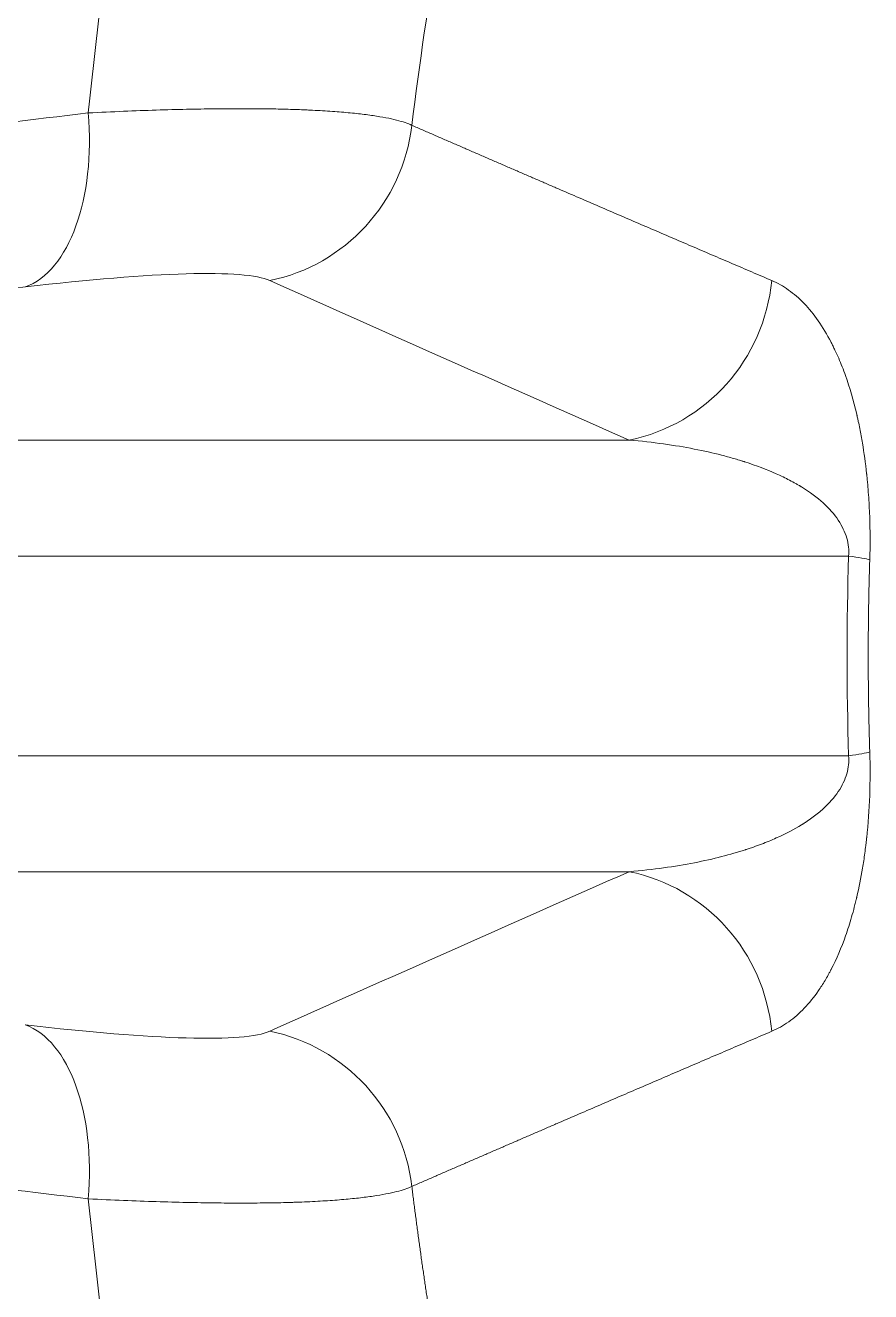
# Model space of a CAD drawing. Header units: millimetres. Extents: x 4664 to 8864, y -38 to 2932.
# Drawn here: x 7830.72 to 7836.93, y 1784.11 to 1793.4 of the extents above; entities that cross this region are included whole.
import ezdxf

# ---------------------------------------------------------------- set-up
doc = ezdxf.new("R2010")
doc.units = ezdxf.units.MM

msp = doc.modelspace()

# ---------------------------------------------------------------- linework, layer by layer
at = {"lineweight": 5}
for p, q in [((7823.0876, 1790.3589), (7835.155, 1790.3589)), ((7836.765, 1789.5075), (7823.2696, 1789.5075)), ((7823.2696, 1788.0428), (7836.765, 1788.0428)), ((7835.155, 1787.1914), (7823.0876, 1787.1914))]:
    msp.add_line(p, q, dxfattribs=at)
at = {"lineweight": 5, "extrusion": (0, 0, -1)}
for centre, major_axis, ratio, start_param, end_param in [((7869.5239, 1806.577), (71.6548, 13.6641), 0.105061, 2.155243, 2.175698), ((7830.488, 1792.7593), (0.1524, -1.297), 0.532307, 4.774835, 6.159394), ((7832.2815, 1792.8067), (-0.5326, -1.1924), 0.983264, 4.405025, 5.672115), ((7834.9186, 1791.636), (-0.527, -1.1949), 0.983038, 4.384748, 5.67676), ((7869.7604, 1805.2999), (72.9615, 13.6589), 0.10331, 2.154549, 2.175004), ((7862.7235, 1788.7752), (25.9699, 0), 0.952222, 3.111973, 3.171212), ((7835.6341, 1789.5075), (-1.3053, 0.0406), 0.053788, 2.617157, 2.966804), ((7835.6341, 1788.0428), (-1.3053, -0.0406), 0.053788, 3.316381, 3.666029), ((7834.9186, 1785.9144), (-0.527, 1.1949), 0.983038, 0.606425, 1.898438), ((7830.488, 1784.791), (-0.1524, -1.297), 0.532307, 3.265384, 4.649943), ((7832.2815, 1784.7437), (0.5326, -1.1924), 0.983264, 3.752663, 5.019753), ((7869.5239, 1770.9734), (71.6548, -13.6641), 0.105061, 4.107487, 4.127942)]:
    msp.add_ellipse(centre, major_axis=major_axis, ratio=ratio, start_param=start_param, end_param=end_param, dxfattribs=at)
at = {"lineweight": 5}
for points, knots in [([(7833.8887, 1803.6274), (7833.7114, 1803.1909), (7833.3735, 1802.3144), (7832.916, 1800.9895), (7832.6436, 1800.0993), (7832.4513, 1799.4292), (7832.3892, 1799.2054), (7832.2991, 1798.869), (7832.2548, 1798.7006), (7832.2044, 1798.504), (7832.1796, 1798.4056), (7832.1672, 1798.3563), (7832.161, 1798.3317), (7832.158, 1798.3194), (7832.1564, 1798.3133), (7832.1557, 1798.3102), (7832.1553, 1798.3086), (7832.1551, 1798.308), (7832.155, 1798.3075), (7832.155, 1798.3073), (7832.0405, 1797.8482), (7831.8288, 1796.9286), (7831.5619, 1795.5442), (7831.3451, 1794.1547), (7831.2339, 1793.225), (7831.1865, 1792.7593)], [0, 0, 0, 0, 0.125, 0.25, 0.375, 0.375, 0.4375, 0.4375, 0.46875, 0.484375, 0.492188, 0.496094, 0.498047, 0.499023, 0.499512, 0.499756, 0.499878, 0.499939, 0.499939, 0.5, 0.5, 0.625, 0.75, 0.875, 1, 1, 1, 1]), ([(7833.5601, 1792.6683), (7833.6161, 1793.1199), (7833.6823, 1793.5745), (7833.8359, 1794.4881), (7833.9233, 1794.9473), (7834.1202, 1795.8691), (7834.2297, 1796.3317), (7834.4109, 1797.0272), (7834.4741, 1797.2594), (7834.5733, 1797.6079), (7834.6239, 1797.7822), (7834.6849, 1797.9857), (7834.7159, 1798.0874), (7834.7315, 1798.1383), (7834.7394, 1798.1638), (7834.7433, 1798.1765), (7834.7453, 1798.1829), (7834.7462, 1798.186), (7834.7467, 1798.1876), (7834.747, 1798.1884), (7834.7471, 1798.1888), (7834.7472, 1798.189), (7834.7472, 1798.1891), (7834.7472, 1798.1892), (7834.7472, 1798.1892), (7834.8747, 1798.6017), (7835.0129, 1799.0193), (7835.312, 1799.8638), (7835.473, 1800.2905), (7835.8191, 1801.1516), (7836.0043, 1801.5858), (7836.4003, 1802.4603), (7836.6111, 1802.9004), (7836.8353, 1803.3425)], [0, 0, 0, 0, 0.125, 0.125, 0.25, 0.25, 0.375, 0.375, 0.4375, 0.4375, 0.46875, 0.484375, 0.492187, 0.496094, 0.498047, 0.499023, 0.499512, 0.499756, 0.499878, 0.499939, 0.499969, 0.499985, 0.499992, 0.499992, 0.5, 0.5, 0.625, 0.625, 0.75, 0.75, 0.875, 0.875, 1, 1, 1, 1]), ([(7833.5601, 1792.6683), (7833.546, 1792.6751), (7833.5296, 1792.6818), (7833.492, 1792.6946), (7833.4709, 1792.7008), (7833.4238, 1792.7127), (7833.3979, 1792.7185), (7833.3409, 1792.7294), (7833.31, 1792.7346), (7833.2429, 1792.7444), (7833.2069, 1792.7491), (7833.1296, 1792.7577), (7833.0884, 1792.7617), (7833.0009, 1792.7691), (7832.9546, 1792.7724), (7832.8813, 1792.7768), (7832.8563, 1792.7781), (7832.8177, 1792.78), (7832.7982, 1792.7809), (7832.7751, 1792.7819), (7832.7634, 1792.7824), (7832.7575, 1792.7827), (7832.7546, 1792.7828), (7832.7531, 1792.7828), (7832.7524, 1792.7829), (7832.752, 1792.7829), (7832.7518, 1792.7829), (7832.7517, 1792.7829), (7832.7517, 1792.7829), (7832.7517, 1792.7829), (7832.7516, 1792.7829), (7832.7516, 1792.7829), (7832.7093, 1792.7845), (7832.6644, 1792.786), (7832.5691, 1792.7882), (7832.5188, 1792.7891), (7832.4124, 1792.7903), (7832.3564, 1792.7906), (7832.2384, 1792.7905), (7832.1764, 1792.7901), (7832.0465, 1792.7886), (7831.9785, 1792.7875), (7831.8363, 1792.7844), (7831.7622, 1792.7825), (7831.6079, 1792.7776), (7831.5278, 1792.7747), (7831.3615, 1792.7679), (7831.2754, 1792.7639), (7831.1865, 1792.7593)], [0, 0, 0, 0, 0.0625, 0.0625, 0.125, 0.125, 0.1875, 0.1875, 0.25, 0.25, 0.3125, 0.3125, 0.375, 0.375, 0.4375, 0.4375, 0.46875, 0.46875, 0.484375, 0.492187, 0.496094, 0.498047, 0.499023, 0.499512, 0.499756, 0.499878, 0.499939, 0.499969, 0.499985, 0.499992, 0.499992, 0.5, 0.5, 0.5625, 0.5625, 0.625, 0.625, 0.6875, 0.6875, 0.75, 0.75, 0.8125, 0.8125, 0.875, 0.875, 0.9375, 0.9375, 1, 1, 1, 1]), ([(7836.2003, 1791.53), (7836.176, 1791.5404), (7836.1272, 1791.5613), (7836.054, 1791.5926), (7835.9807, 1791.624), (7835.9072, 1791.6554), (7835.8336, 1791.6869), (7835.7598, 1791.7185), (7835.686, 1791.7502), (7835.6119, 1791.782), (7835.5378, 1791.8138), (7835.4634, 1791.8457), (7835.389, 1791.8777), (7835.3144, 1791.9098), (7835.2397, 1791.9419), (7835.1648, 1791.9741), (7835.0898, 1792.0064), (7835.0146, 1792.0388), (7834.9393, 1792.0713), (7834.8639, 1792.1038), (7834.7883, 1792.1364), (7834.7126, 1792.1691), (7834.6368, 1792.2018), (7834.5608, 1792.2346), (7834.4846, 1792.2675), (7834.4083, 1792.3005), (7834.3319, 1792.3336), (7834.2554, 1792.3667), (7834.1787, 1792.3999), (7834.1018, 1792.4332), (7834.0249, 1792.4665), (7833.9478, 1792.5), (7833.8705, 1792.5335), (7833.7931, 1792.5671), (7833.7156, 1792.6007), (7833.6379, 1792.6345), (7833.5861, 1792.657), (7833.5601, 1792.6683)], [0, 0, 0, 0, 0.027549, 0.055158, 0.082828, 0.110557, 0.138347, 0.166197, 0.194107, 0.222077, 0.250107, 0.278197, 0.306348, 0.334559, 0.362829, 0.39116, 0.419551, 0.448002, 0.476514, 0.505085, 0.533717, 0.562408, 0.59116, 0.619972, 0.648844, 0.677777, 0.706769, 0.735821, 0.764934, 0.794107, 0.82334, 0.852633, 0.881986, 0.911399, 0.940873, 0.970406, 1, 1, 1, 1]), ([(7830.7244, 1791.4823), (7831.1921, 1791.5372), (7831.5964, 1791.5703), (7832.0583, 1791.583), (7832.1907, 1791.581), (7832.3964, 1791.5646), (7832.4717, 1791.5503), (7832.518, 1791.5296)], [0, 0, 0, 0, 0.5, 0.5, 0.75, 0.75, 1, 1, 1, 1]), ([(7836.9199, 1789.4797), (7836.9233, 1789.5881), (7836.9231, 1789.6949), (7836.9174, 1789.8531), (7836.9132, 1789.9317), (7836.9059, 1790.0226), (7836.9016, 1790.0678), (7836.8994, 1790.0904), (7836.8982, 1790.1016), (7836.8976, 1790.1073), (7836.8973, 1790.1101), (7836.8971, 1790.1115), (7836.8971, 1790.1122), (7836.897, 1790.1125), (7836.897, 1790.1127), (7836.897, 1790.1128), (7836.897, 1790.1128), (7836.897, 1790.1129), (7836.897, 1790.1129), (7836.8888, 1790.1893), (7836.8786, 1790.2637), (7836.8604, 1790.3724), (7836.8506, 1790.426), (7836.8379, 1790.4873), (7836.8312, 1790.5176), (7836.8277, 1790.5327), (7836.826, 1790.5402), (7836.8251, 1790.544), (7836.8247, 1790.5459), (7836.8245, 1790.5468), (7836.8244, 1790.5473), (7836.8243, 1790.5475), (7836.8243, 1790.5476), (7836.8243, 1790.5477), (7836.8243, 1790.5477), (7836.8243, 1790.5477), (7836.8242, 1790.5478), (7836.8006, 1790.6488), (7836.7732, 1790.7435), (7836.7261, 1790.8759), (7836.7095, 1790.9184), (7836.683, 1790.9798), (7836.6694, 1791.01), (7836.6528, 1791.044), (7836.6444, 1791.0608), (7836.6401, 1791.0691), (7836.638, 1791.0733), (7836.6369, 1791.0754), (7836.6364, 1791.0764), (7836.6361, 1791.0769), (7836.636, 1791.0772), (7836.6359, 1791.0773), (7836.6359, 1791.0774), (7836.6359, 1791.0774), (7836.6359, 1791.0774), (7836.6358, 1791.0774), (7836.6358, 1791.0775), (7836.6063, 1791.1342), (7836.544, 1791.2382), (7836.4405, 1791.3658), (7836.3266, 1791.4648), (7836.2436, 1791.5115), (7836.2003, 1791.53)], [0, 0, 0, 0, 0.0625, 0.0625, 0.09375, 0.109375, 0.117188, 0.121094, 0.123047, 0.124023, 0.124512, 0.124756, 0.124878, 0.124939, 0.124969, 0.124985, 0.124992, 0.124992, 0.125, 0.125, 0.1875, 0.1875, 0.21875, 0.234375, 0.242188, 0.246094, 0.248047, 0.249023, 0.249512, 0.249756, 0.249878, 0.249939, 0.249969, 0.249985, 0.249992, 0.249992, 0.25, 0.25, 0.375, 0.375, 0.4375, 0.4375, 0.46875, 0.484375, 0.492188, 0.496094, 0.498047, 0.499023, 0.499512, 0.499756, 0.499878, 0.499939, 0.499969, 0.499985, 0.499992, 0.499992, 0.5, 0.5, 0.625, 0.75, 0.875, 1, 1, 1, 1]), ([(7835.155, 1790.3589), (7835.2436, 1790.3514), (7835.3276, 1790.3418), (7835.4868, 1790.3196), (7835.5619, 1790.307), (7835.7033, 1790.2793), (7835.7697, 1790.2642), (7835.8626, 1790.2405), (7835.8924, 1790.2324), (7835.9356, 1790.2199), (7835.9568, 1790.2137), (7835.9807, 1790.2063), (7835.9925, 1790.2025), (7835.9984, 1790.2007), (7836.0013, 1790.1997), (7836.0028, 1790.1993), (7836.0035, 1790.199), (7836.0038, 1790.1989), (7836.004, 1790.1988), (7836.0041, 1790.1988), (7836.0041, 1790.1988), (7836.0042, 1790.1988), (7836.0042, 1790.1988), (7836.0042, 1790.1988), (7836.0043, 1790.1988), (7836.0043, 1790.1988), (7836.0879, 1790.1718), (7836.1642, 1790.1426), (7836.2679, 1790.0964), (7836.3007, 1790.0806), (7836.3471, 1790.0563), (7836.3697, 1790.0441), (7836.3948, 1790.0296), (7836.4071, 1790.0223), (7836.4131, 1790.0187), (7836.4161, 1790.0168), (7836.4176, 1790.0159), (7836.4184, 1790.0155), (7836.4188, 1790.0152), (7836.4189, 1790.0151), (7836.419, 1790.0151), (7836.4191, 1790.0151), (7836.4191, 1790.015), (7836.4191, 1790.015), (7836.4192, 1790.015), (7836.4192, 1790.015), (7836.4192, 1790.015), (7836.4191, 1790.015), (7836.4804, 1789.9775), (7836.5335, 1789.938), (7836.6233, 1789.8563), (7836.6601, 1789.8141), (7836.7176, 1789.728), (7836.7384, 1789.6842), (7836.7638, 1789.596), (7836.7685, 1789.5516), (7836.765, 1789.5075)], [0, 0, 0, 0, 0.125, 0.125, 0.25, 0.25, 0.375, 0.375, 0.4375, 0.4375, 0.46875, 0.484375, 0.492187, 0.496094, 0.498047, 0.499023, 0.499512, 0.499756, 0.499878, 0.499939, 0.499969, 0.499985, 0.499992, 0.499996, 0.499996, 0.5, 0.5, 0.625, 0.625, 0.6875, 0.6875, 0.71875, 0.734375, 0.742187, 0.746094, 0.748047, 0.749023, 0.749512, 0.749756, 0.749878, 0.749939, 0.749969, 0.749985, 0.749992, 0.749996, 0.749998, 0.749998, 0.75, 0.75, 0.8125, 0.8125, 0.875, 0.875, 0.9375, 0.9375, 1, 1, 1, 1]), ([(7836.9199, 1788.0706), (7836.9197, 1788.0755), (7836.9194, 1788.0853), (7836.9189, 1788.1), (7836.9185, 1788.1146), (7836.9181, 1788.1293), (7836.9177, 1788.144), (7836.9172, 1788.1587), (7836.9169, 1788.1733), (7836.9165, 1788.188), (7836.9161, 1788.2027), (7836.9157, 1788.2174), (7836.9153, 1788.232), (7836.915, 1788.2467), (7836.9147, 1788.2614), (7836.9143, 1788.2761), (7836.914, 1788.2907), (7836.9137, 1788.3054), (7836.9134, 1788.3201), (7836.9131, 1788.3348), (7836.9128, 1788.3495), (7836.9125, 1788.3641), (7836.9123, 1788.3788), (7836.912, 1788.3935), (7836.9118, 1788.4082), (7836.9115, 1788.4228), (7836.9113, 1788.4375), (7836.9111, 1788.4522), (7836.9109, 1788.4669), (7836.9107, 1788.4816), (7836.9105, 1788.4962), (7836.9103, 1788.5109), (7836.9101, 1788.5256), (7836.91, 1788.5403), (7836.9098, 1788.555), (7836.9097, 1788.5696), (7836.9096, 1788.5843), (7836.9095, 1788.599), (7836.9093, 1788.6137), (7836.9092, 1788.6284), (7836.9091, 1788.643), (7836.9091, 1788.6577), (7836.909, 1788.6724), (7836.9089, 1788.6871), (7836.9089, 1788.7018), (7836.9088, 1788.7165), (7836.9088, 1788.7311), (7836.9088, 1788.7458), (7836.9088, 1788.7605), (7836.9088, 1788.7752), (7836.9088, 1788.7899), (7836.9088, 1788.8045), (7836.9088, 1788.8192), (7836.9088, 1788.8339), (7836.9089, 1788.8486), (7836.9089, 1788.8633), (7836.909, 1788.8779), (7836.9091, 1788.8926), (7836.9091, 1788.9073), (7836.9092, 1788.922), (7836.9093, 1788.9367), (7836.9095, 1788.9513), (7836.9096, 1788.966), (7836.9097, 1788.9807), (7836.9098, 1788.9954), (7836.91, 1789.0101), (7836.9101, 1789.0248), (7836.9103, 1789.0394), (7836.9105, 1789.0541), (7836.9107, 1789.0688), (7836.9109, 1789.0835), (7836.9111, 1789.0982), (7836.9113, 1789.1128), (7836.9115, 1789.1275), (7836.9118, 1789.1422), (7836.912, 1789.1569), (7836.9123, 1789.1715), (7836.9125, 1789.1862), (7836.9128, 1789.2009), (7836.9131, 1789.2156), (7836.9134, 1789.2303), (7836.9137, 1789.2449), (7836.914, 1789.2596), (7836.9143, 1789.2743), (7836.9147, 1789.289), (7836.915, 1789.3036), (7836.9153, 1789.3183), (7836.9157, 1789.333), (7836.9161, 1789.3477), (7836.9165, 1789.3623), (7836.9169, 1789.377), (7836.9172, 1789.3917), (7836.9177, 1789.4064), (7836.9181, 1789.421), (7836.9185, 1789.4357), (7836.9189, 1789.4504), (7836.9194, 1789.4651), (7836.9197, 1789.4749), (7836.9199, 1789.4797)], [0, 0, 0, 0, 0.010427, 0.020853, 0.031279, 0.041703, 0.052128, 0.062552, 0.072975, 0.083397, 0.093819, 0.104241, 0.114662, 0.125082, 0.135502, 0.145922, 0.156341, 0.16676, 0.177178, 0.187596, 0.198013, 0.20843, 0.218847, 0.229263, 0.239679, 0.250094, 0.260509, 0.270924, 0.281339, 0.291753, 0.302167, 0.312581, 0.322995, 0.333408, 0.343821, 0.354234, 0.364646, 0.375059, 0.385471, 0.395883, 0.406295, 0.416707, 0.427119, 0.437531, 0.447943, 0.458354, 0.468766, 0.479177, 0.489589, 0.5, 0.510411, 0.520823, 0.531234, 0.541646, 0.552057, 0.562469, 0.572881, 0.583293, 0.593705, 0.604117, 0.614529, 0.624941, 0.635354, 0.645766, 0.656179, 0.666592, 0.677005, 0.687419, 0.697833, 0.708247, 0.718661, 0.729076, 0.739491, 0.749906, 0.760321, 0.770737, 0.781153, 0.79157, 0.801987, 0.812404, 0.822822, 0.83324, 0.843659, 0.854078, 0.864498, 0.874918, 0.885338, 0.895759, 0.906181, 0.916603, 0.927025, 0.937448, 0.947872, 0.958297, 0.968721, 0.979147, 0.989573, 1, 1, 1, 1]), ([(7836.2003, 1786.0203), (7836.2438, 1786.0389), (7836.3271, 1786.0859), (7836.4414, 1786.1854), (7836.5106, 1786.271), (7836.5599, 1786.3424), (7836.584, 1786.3798), (7836.611, 1786.4267), (7836.6242, 1786.4509), (7836.6307, 1786.4632), (7836.634, 1786.4694), (7836.6356, 1786.4725), (7836.6364, 1786.474), (7836.6368, 1786.4748), (7836.637, 1786.4752), (7836.6371, 1786.4754), (7836.6372, 1786.4755), (7836.6372, 1786.4755), (7836.6372, 1786.4755), (7836.6372, 1786.4756), (7836.6372, 1786.4756), (7836.6373, 1786.4756), (7836.6765, 1786.5513), (7836.7117, 1786.6333), (7836.7586, 1786.766), (7836.7732, 1786.8118), (7836.7938, 1786.883), (7836.8037, 1786.9191), (7836.8146, 1786.9624), (7836.8199, 1786.9843), (7836.8225, 1786.9953), (7836.8238, 1787.0008), (7836.8245, 1787.0036), (7836.8248, 1787.005), (7836.825, 1787.0057), (7836.8251, 1787.006), (7836.8251, 1787.0062), (7836.8251, 1787.0063), (7836.8251, 1787.0063), (7836.8251, 1787.0064), (7836.8251, 1787.0064), (7836.8251, 1787.0064), (7836.8411, 1787.0749), (7836.8551, 1787.1453), (7836.8731, 1787.254), (7836.8814, 1787.309), (7836.8898, 1787.3746), (7836.8937, 1787.4077), (7836.8955, 1787.4243), (7836.8965, 1787.4326), (7836.8969, 1787.4368), (7836.8971, 1787.4389), (7836.8972, 1787.4399), (7836.8973, 1787.4404), (7836.8973, 1787.4407), (7836.8973, 1787.4408), (7836.8973, 1787.4409), (7836.8974, 1787.4409), (7836.8974, 1787.4409), (7836.8974, 1787.441), (7836.9192, 1787.6456), (7836.9266, 1787.8552), (7836.9199, 1788.0706)], [0, 0, 0, 0, 0.125, 0.25, 0.375, 0.375, 0.4375, 0.46875, 0.484375, 0.492188, 0.496094, 0.498047, 0.499023, 0.499512, 0.499756, 0.499878, 0.499939, 0.499969, 0.499985, 0.499992, 0.499992, 0.5, 0.5, 0.625, 0.625, 0.6875, 0.6875, 0.71875, 0.734375, 0.742188, 0.746094, 0.748047, 0.749023, 0.749512, 0.749756, 0.749878, 0.749939, 0.749969, 0.749985, 0.749992, 0.749992, 0.75, 0.75, 0.8125, 0.8125, 0.84375, 0.859375, 0.867188, 0.871094, 0.873047, 0.874023, 0.874512, 0.874756, 0.874878, 0.874939, 0.874969, 0.874985, 0.874992, 0.874992, 0.875, 0.875, 1, 1, 1, 1]), ([(7836.765, 1788.0428), (7836.7685, 1787.9988), (7836.7638, 1787.9545), (7836.7384, 1787.8664), (7836.7177, 1787.8225), (7836.6603, 1787.7366), (7836.6236, 1787.6944), (7836.5563, 1787.6331), (7836.5319, 1787.6131), (7836.4922, 1787.5836), (7836.4715, 1787.569), (7836.4461, 1787.5523), (7836.4331, 1787.544), (7836.4265, 1787.5399), (7836.4231, 1787.5378), (7836.4215, 1787.5368), (7836.4206, 1787.5363), (7836.4202, 1787.536), (7836.42, 1787.5359), (7836.4199, 1787.5358), (7836.4199, 1787.5358), (7836.4198, 1787.5358), (7836.4198, 1787.5358), (7836.4198, 1787.5357), (7836.4198, 1787.5357), (7836.4197, 1787.5357), (7836.3651, 1787.5022), (7836.3032, 1787.4697), (7836.1995, 1787.4234), (7836.1631, 1787.4084), (7836.1058, 1787.3866), (7836.0765, 1787.3759), (7836.0411, 1787.3637), (7836.023, 1787.3577), (7836.014, 1787.3547), (7836.0094, 1787.3533), (7836.0071, 1787.3525), (7836.006, 1787.3521), (7836.0054, 1787.352), (7836.0051, 1787.3519), (7836.005, 1787.3518), (7836.0049, 1787.3518), (7836.0049, 1787.3518), (7836.0048, 1787.3518), (7836.0048, 1787.3518), (7836.0048, 1787.3518), (7836.0047, 1787.3517), (7835.9517, 1787.3346), (7835.8941, 1787.318), (7835.7702, 1787.2862), (7835.7038, 1787.2712), (7835.5623, 1787.2435), (7835.4871, 1787.2308), (7835.3278, 1787.2085), (7835.2437, 1787.199), (7835.155, 1787.1914)], [0, 0, 0, 0, 0.0625, 0.0625, 0.125, 0.125, 0.1875, 0.1875, 0.21875, 0.21875, 0.234375, 0.242187, 0.246094, 0.248047, 0.249023, 0.249512, 0.249756, 0.249878, 0.249939, 0.249969, 0.249985, 0.249992, 0.249996, 0.249998, 0.249998, 0.25, 0.25, 0.375, 0.375, 0.4375, 0.4375, 0.46875, 0.484375, 0.492187, 0.496094, 0.498047, 0.499023, 0.499512, 0.499756, 0.499878, 0.499939, 0.499969, 0.499985, 0.499992, 0.499996, 0.499996, 0.5, 0.5, 0.625, 0.625, 0.75, 0.75, 0.875, 0.875, 1, 1, 1, 1]), ([(7832.518, 1786.0207), (7832.4717, 1786.0001), (7832.3965, 1785.9858), (7832.1913, 1785.9694), (7832.0592, 1785.9674), (7831.5965, 1785.98), (7831.192, 1786.0132), (7830.7244, 1786.0681)], [0, 0, 0, 0, 0.25, 0.25, 0.5, 0.5, 1, 1, 1, 1]), ([(7833.5601, 1784.8821), (7833.5861, 1784.8934), (7833.6379, 1784.9159), (7833.7156, 1784.9496), (7833.7931, 1784.9833), (7833.8705, 1785.0169), (7833.9478, 1785.0504), (7834.0249, 1785.0838), (7834.1018, 1785.1172), (7834.1787, 1785.1505), (7834.2554, 1785.1837), (7834.3319, 1785.2168), (7834.4083, 1785.2498), (7834.4846, 1785.2828), (7834.5608, 1785.3157), (7834.6368, 1785.3486), (7834.7126, 1785.3813), (7834.7883, 1785.414), (7834.8639, 1785.4466), (7834.9393, 1785.4791), (7835.0146, 1785.5115), (7835.0898, 1785.5439), (7835.1648, 1785.5762), (7835.2397, 1785.6084), (7835.3144, 1785.6406), (7835.389, 1785.6726), (7835.4634, 1785.7046), (7835.5378, 1785.7365), (7835.6119, 1785.7684), (7835.686, 1785.8001), (7835.7598, 1785.8318), (7835.8336, 1785.8634), (7835.9072, 1785.8949), (7835.9807, 1785.9264), (7836.054, 1785.9578), (7836.1272, 1785.9891), (7836.176, 1786.0099), (7836.2003, 1786.0203)], [0, 0, 0, 0, 0.029594, 0.059127, 0.088601, 0.118014, 0.147367, 0.17666, 0.205893, 0.235066, 0.264179, 0.293231, 0.322223, 0.351156, 0.380028, 0.40884, 0.437592, 0.466283, 0.494915, 0.523486, 0.551998, 0.580449, 0.60884, 0.637171, 0.665441, 0.693652, 0.721803, 0.749893, 0.777923, 0.805893, 0.833803, 0.861653, 0.889443, 0.917172, 0.944842, 0.972451, 1, 1, 1, 1]), ([(7831.1865, 1784.791), (7831.2755, 1784.7865), (7831.3616, 1784.7825), (7831.528, 1784.7756), (7831.6083, 1784.7727), (7831.7626, 1784.7679), (7831.8368, 1784.7659), (7831.979, 1784.7629), (7832.047, 1784.7618), (7832.177, 1784.7603), (7832.239, 1784.7599), (7832.3571, 1784.7598), (7832.4131, 1784.7601), (7832.5195, 1784.7613), (7832.5699, 1784.7621), (7832.6413, 1784.7638), (7832.6644, 1784.7645), (7832.6982, 1784.7655), (7832.7148, 1784.7661), (7832.7337, 1784.7668), (7832.7431, 1784.7671), (7832.7477, 1784.7673), (7832.7501, 1784.7674), (7832.7512, 1784.7675), (7832.7518, 1784.7675), (7832.7521, 1784.7675), (7832.7522, 1784.7675), (7832.7523, 1784.7675), (7832.7524, 1784.7675), (7832.7524, 1784.7675), (7832.7524, 1784.7675), (7832.7525, 1784.7675), (7832.8062, 1784.7696), (7832.8576, 1784.7722), (7832.9552, 1784.778), (7833.0014, 1784.7813), (7833.0889, 1784.7887), (7833.13, 1784.7927), (7833.2072, 1784.8013), (7833.2432, 1784.806), (7833.3102, 1784.8158), (7833.3411, 1784.821), (7833.398, 1784.8319), (7833.424, 1784.8377), (7833.471, 1784.8496), (7833.4921, 1784.8558), (7833.5296, 1784.8686), (7833.546, 1784.8752), (7833.5601, 1784.8821)], [0, 0, 0, 0, 0.0625, 0.0625, 0.125, 0.125, 0.1875, 0.1875, 0.25, 0.25, 0.3125, 0.3125, 0.375, 0.375, 0.4375, 0.4375, 0.46875, 0.46875, 0.484375, 0.492188, 0.496094, 0.498047, 0.499023, 0.499512, 0.499756, 0.499878, 0.499939, 0.499969, 0.499985, 0.499992, 0.499992, 0.5, 0.5, 0.5625, 0.5625, 0.625, 0.625, 0.6875, 0.6875, 0.75, 0.75, 0.8125, 0.8125, 0.875, 0.875, 0.9375, 0.9375, 1, 1, 1, 1]), ([(7836.8353, 1774.2078), (7836.8313, 1774.2158), (7836.8232, 1774.2318), (7836.811, 1774.2558), (7836.7989, 1774.2798), (7836.7869, 1774.3038), (7836.7748, 1774.3277), (7836.7628, 1774.3517), (7836.7508, 1774.3756), (7836.7388, 1774.3996), (7836.7269, 1774.4235), (7836.715, 1774.4474), (7836.7031, 1774.4714), (7836.6913, 1774.4953), (7836.6795, 1774.5192), (7836.6677, 1774.543), (7836.6559, 1774.5669), (7836.6442, 1774.5908), (7836.6325, 1774.6146), (7836.6208, 1774.6385), (7836.6092, 1774.6623), (7836.5975, 1774.6862), (7836.5859, 1774.71), (7836.5744, 1774.7338), (7836.5628, 1774.7576), (7836.5513, 1774.7814), (7836.5399, 1774.8052), (7836.5284, 1774.8289), (7836.517, 1774.8527), (7836.5056, 1774.8765), (7836.4942, 1774.9002), (7836.4829, 1774.9239), (7836.4716, 1774.9477), (7836.4603, 1774.9714), (7836.449, 1774.9951), (7836.4378, 1775.0188), (7836.4266, 1775.0424), (7836.4154, 1775.0661), (7836.4043, 1775.0898), (7836.3932, 1775.1134), (7836.3821, 1775.1371), (7836.371, 1775.1607), (7836.36, 1775.1843), (7836.349, 1775.2079), (7836.338, 1775.2315), (7836.327, 1775.2551), (7836.3161, 1775.2787), (7836.3052, 1775.3023), (7836.2943, 1775.3258), (7836.2835, 1775.3494), (7836.2727, 1775.3729), (7836.2619, 1775.3965), (7836.2511, 1775.42), (7836.2404, 1775.4435), (7836.2297, 1775.467), (7836.219, 1775.4905), (7836.2083, 1775.5139), (7836.1977, 1775.5374), (7836.1871, 1775.5609), (7836.1765, 1775.5843), (7836.166, 1775.6077), (7836.1554, 1775.6312), (7836.145, 1775.6546), (7836.1345, 1775.678), (7836.124, 1775.7013), (7836.1136, 1775.7247), (7836.1032, 1775.7481), (7836.0929, 1775.7714), (7836.0825, 1775.7948), (7836.0722, 1775.8181), (7836.062, 1775.8414), (7836.0517, 1775.8647), (7836.0415, 1775.888), (7836.0313, 1775.9113), (7836.0211, 1775.9346), (7836.0109, 1775.9579), (7836.0008, 1775.9811), (7835.9907, 1776.0043), (7835.9807, 1776.0276), (7835.9706, 1776.0508), (7835.9606, 1776.074), (7835.9506, 1776.0972), (7835.9406, 1776.1204), (7835.9307, 1776.1435), (7835.9208, 1776.1667), (7835.9109, 1776.1898), (7835.901, 1776.213), (7835.8912, 1776.2361), (7835.8814, 1776.2592), (7835.8716, 1776.2823), (7835.8619, 1776.3054), (7835.8521, 1776.3285), (7835.8424, 1776.3515), (7835.8327, 1776.3746), (7835.8231, 1776.3976), (7835.8134, 1776.4206), (7835.8038, 1776.4437), (7835.7943, 1776.4667), (7835.7847, 1776.4896), (7835.7752, 1776.5126), (7835.7657, 1776.5356), (7835.7562, 1776.5585), (7835.7468, 1776.5815), (7835.7373, 1776.6044), (7835.7279, 1776.6273), (7835.7186, 1776.6502), (7835.7092, 1776.6731), (7835.6999, 1776.696), (7835.6221, 1776.8873), (7835.4798, 1777.2464), (7835.281, 1777.775), (7835.0932, 1778.3012), (7834.9164, 1778.8249), (7834.8, 1779.19), (7834.7366, 1779.3957), (7834.7221, 1779.4427), (7834.7078, 1779.4897), (7834.6935, 1779.5367), (7834.6793, 1779.5837), (7834.6652, 1779.6307), (7834.6511, 1779.6777), (7834.6372, 1779.7247), (7834.6233, 1779.7717), (7834.6095, 1779.8187), (7834.5957, 1779.8657), (7834.5821, 1779.9127), (7834.5685, 1779.9597), (7834.555, 1780.0066), (7834.5416, 1780.0536), (7834.5283, 1780.1006), (7834.515, 1780.1475), (7834.5019, 1780.1945), (7834.4888, 1780.2414), (7834.4757, 1780.2884), (7834.4628, 1780.3353), (7834.4499, 1780.3822), (7834.4372, 1780.4291), (7834.4244, 1780.4761), (7834.4118, 1780.523), (7834.3993, 1780.5699), (7834.3868, 1780.6167), (7834.3744, 1780.6636), (7834.3621, 1780.7105), (7834.3498, 1780.7574), (7834.3377, 1780.8042), (7834.3256, 1780.8511), (7834.3136, 1780.8979), (7834.3016, 1780.9448), (7834.2898, 1780.9916), (7834.278, 1781.0384), (7834.2663, 1781.0853), (7834.2546, 1781.1321), (7834.2431, 1781.1789), (7834.2316, 1781.2256), (7834.2202, 1781.2724), (7834.2089, 1781.3192), (7834.1977, 1781.366), (7834.1865, 1781.4127), (7834.1754, 1781.4594), (7834.1644, 1781.5062), (7834.1534, 1781.5529), (7834.1426, 1781.5996), (7834.1318, 1781.6463), (7834.1211, 1781.693), (7834.1104, 1781.7397), (7834.0999, 1781.7864), (7834.0894, 1781.833), (7834.079, 1781.8797), (7834.0686, 1781.9263), (7834.0584, 1781.9729), (7834.0482, 1782.0195), (7834.0381, 1782.0661), (7834.0281, 1782.1127), (7834.0181, 1782.1593), (7834.0082, 1782.2059), (7833.9984, 1782.2524), (7833.9887, 1782.299), (7833.979, 1782.3455), (7833.9694, 1782.392), (7833.9599, 1782.4385), (7833.9505, 1782.485), (7833.9411, 1782.5315), (7833.9318, 1782.578), (7833.9226, 1782.6245), (7833.9135, 1782.6709), (7833.9044, 1782.7173), (7833.8954, 1782.7637), (7833.8865, 1782.8101), (7833.8777, 1782.8565), (7833.8689, 1782.9029), (7833.8602, 1782.9493), (7833.8516, 1782.9956), (7833.843, 1783.0419), (7833.8345, 1783.0883), (7833.8261, 1783.1346), (7833.8178, 1783.1809), (7833.8095, 1783.2271), (7833.8014, 1783.2734), (7833.7932, 1783.3196), (7833.7852, 1783.3659), (7833.7772, 1783.4121), (7833.7693, 1783.4583), (7833.7615, 1783.5045), (7833.7538, 1783.5506), (7833.7461, 1783.5968), (7833.7385, 1783.6429), (7833.731, 1783.689), (7833.7235, 1783.7351), (7833.7161, 1783.7812), (7833.7088, 1783.8273), (7833.7015, 1783.8733), (7833.6944, 1783.9194), (7833.6873, 1783.9654), (7833.6802, 1784.0114), (7833.6733, 1784.0574), (7833.6664, 1784.1034), (7833.6596, 1784.1493), (7833.6528, 1784.1952), (7833.6462, 1784.2412), (7833.6396, 1784.2871), (7833.633, 1784.3329), (7833.6266, 1784.3788), (7833.6202, 1784.4246), (7833.6139, 1784.4705), (7833.6076, 1784.5163), (7833.6014, 1784.5621), (7833.5953, 1784.6078), (7833.5893, 1784.6536), (7833.5833, 1784.6993), (7833.5774, 1784.745), (7833.5716, 1784.7907), (7833.5658, 1784.8364), (7833.562, 1784.8669), (7833.5601, 1784.8821)], [0, 0, 0, 0, 0.002443, 0.004884, 0.007322, 0.009759, 0.012193, 0.014626, 0.017056, 0.019484, 0.02191, 0.024334, 0.026756, 0.029176, 0.031594, 0.03401, 0.036423, 0.038835, 0.041244, 0.043651, 0.046056, 0.048459, 0.05086, 0.053259, 0.055656, 0.058051, 0.060443, 0.062834, 0.065222, 0.067608, 0.069992, 0.072374, 0.074754, 0.077132, 0.079508, 0.081882, 0.084253, 0.086623, 0.08899, 0.091356, 0.093719, 0.09608, 0.098439, 0.100796, 0.103151, 0.105503, 0.107854, 0.110202, 0.112549, 0.114893, 0.117235, 0.119576, 0.121914, 0.12425, 0.126583, 0.128915, 0.131245, 0.133572, 0.135898, 0.138221, 0.140542, 0.142861, 0.145179, 0.147493, 0.149806, 0.152117, 0.154426, 0.156732, 0.159037, 0.161339, 0.163639, 0.165938, 0.168234, 0.170528, 0.172819, 0.175109, 0.177397, 0.179682, 0.181966, 0.184247, 0.186527, 0.188804, 0.191079, 0.193352, 0.195623, 0.197891, 0.200158, 0.202423, 0.204685, 0.206946, 0.209204, 0.21146, 0.213714, 0.215966, 0.218216, 0.220464, 0.22271, 0.224953, 0.227195, 0.229434, 0.231671, 0.233907, 0.23614, 0.238371, 0.2406, 0.242826, 0.245051, 0.247274, 0.249494, 0.300775, 0.351418, 0.401426, 0.4508, 0.499541, 0.503925, 0.508305, 0.512683, 0.517057, 0.521428, 0.525796, 0.530161, 0.534523, 0.538882, 0.543237, 0.54759, 0.551939, 0.556286, 0.560629, 0.564969, 0.569306, 0.573641, 0.577972, 0.582299, 0.586624, 0.590946, 0.595265, 0.59958, 0.603893, 0.608203, 0.612509, 0.616812, 0.621113, 0.62541, 0.629704, 0.633996, 0.638284, 0.642569, 0.646851, 0.65113, 0.655406, 0.659679, 0.663949, 0.668216, 0.67248, 0.676741, 0.680999, 0.685254, 0.689506, 0.693754, 0.698, 0.702243, 0.706483, 0.71072, 0.714954, 0.719184, 0.723412, 0.727637, 0.731859, 0.736078, 0.740294, 0.744507, 0.748717, 0.752924, 0.757128, 0.761329, 0.765527, 0.769722, 0.773914, 0.778103, 0.782289, 0.786472, 0.790653, 0.79483, 0.799004, 0.803176, 0.807344, 0.81151, 0.815673, 0.819832, 0.823989, 0.828143, 0.832294, 0.836442, 0.840587, 0.844729, 0.848868, 0.853005, 0.857138, 0.861269, 0.865396, 0.869521, 0.873643, 0.877762, 0.881878, 0.885991, 0.890101, 0.894209, 0.898313, 0.902415, 0.906514, 0.91061, 0.914703, 0.918793, 0.92288, 0.926965, 0.931046, 0.935125, 0.939201, 0.943274, 0.947344, 0.951412, 0.955476, 0.959538, 0.963597, 0.967653, 0.971706, 0.975757, 0.979804, 0.983849, 0.987891, 0.99193, 0.995966, 1, 1, 1, 1]), ([(7831.1865, 1784.791), (7831.2339, 1784.325), (7831.3452, 1783.3947), (7831.5622, 1782.0042), (7831.7404, 1781.0806), (7831.8867, 1780.3892), (7831.9375, 1780.1589), (7832.017, 1779.8138), (7832.0576, 1779.6414), (7832.1063, 1779.4403), (7832.131, 1779.3398), (7832.1434, 1779.2895), (7832.1496, 1779.2644), (7832.1528, 1779.2519), (7832.1543, 1779.2456), (7832.1551, 1779.2424), (7832.1555, 1779.2409), (7832.1557, 1779.2402), (7832.1558, 1779.2398), (7832.1558, 1779.2395), (7832.268, 1778.7895), (7832.5082, 1777.8932), (7832.9167, 1776.559), (7833.3739, 1775.235), (7833.7115, 1774.3591), (7833.8887, 1773.9229)], [0, 0, 0, 0, 0.125, 0.25, 0.375, 0.375, 0.4375, 0.4375, 0.46875, 0.484375, 0.492187, 0.496094, 0.498047, 0.499023, 0.499512, 0.499756, 0.499878, 0.499939, 0.499939, 0.5, 0.5, 0.625, 0.75, 0.875, 1, 1, 1, 1])]:
    msp.add_open_spline(points, degree=3, knots=knots, dxfattribs=at)
for points in [[(7832.518, 1791.5296), (7833.3933, 1791.1386), (7834.272, 1790.7483), (7835.155, 1790.3589)], [(7835.155, 1787.1914), (7834.272, 1786.802), (7833.3933, 1786.4117), (7832.518, 1786.0207)]]:
    msp.add_open_spline(points, degree=3, dxfattribs=at)

doc.saveas('drawing.dxf')
